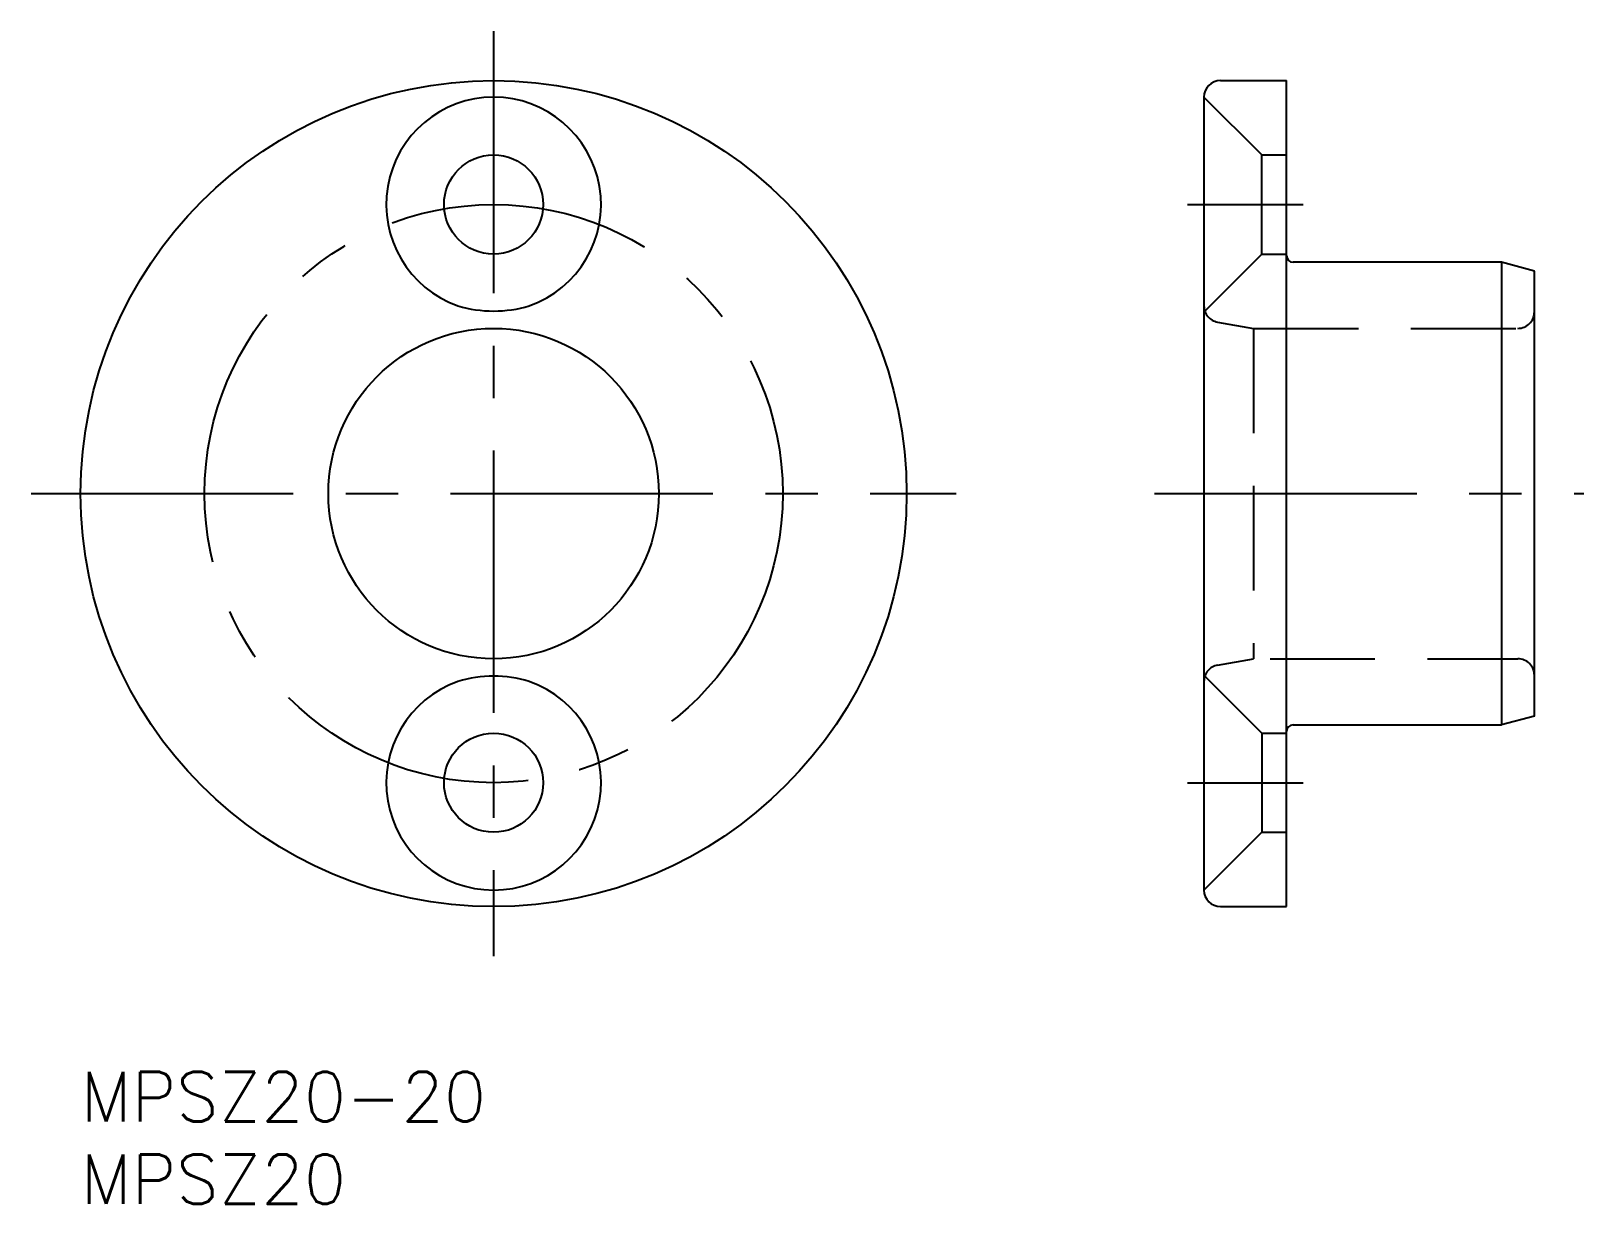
# Model space of a CAD drawing. Extents: x -3 to 91, y -8 to 63.
import ezdxf

# ---------------------------------------------------------------- set-up
doc = ezdxf.new("R2010")
doc.units = 0
doc.header["$LTSCALE"] = 0.5
doc.linetypes.add('CENTER', pattern=[50.8, 31.75, -6.35, 6.35, -6.35])
doc.linetypes.add('DASHED', pattern=[19.05, 12.7, -6.35])
for name, color, linetype in [('MSM_CENTER', 1, 'CENTER'), ('MSM_CONTINUOUS', 7, 'CONTINUOUS'), ('MSM_DASHED', 4, 'DASHED'), ('MSM_PART_NUMBER', 7, 'CONTINUOUS')]:
    doc.layers.add(name, color=color, linetype=linetype)
doc.styles.get("Standard").update_dxf_attribs({"font": 'txt.shx', "height": 3, "bigfont": 'bigfont.shx'})

# ---------------------------------------------------------------- blocks, each defined once
blk = doc.blocks.new('*U3')
at = {"layer": 'MSM_PART_NUMBER'}
blk.add_text('MPSZ20-20', height=3, dxfattribs=at).set_placement((0, -3))
blk = doc.blocks.new('*U4')
at = {"layer": 'MSM_PART_NUMBER'}
blk.add_text('MPSZ20', height=3, dxfattribs=at).set_placement((0, -8))

msp = doc.modelspace()

# ---------------------------------------------------------------- linework, layer by layer
at = {"layer": 'MSM_CENTER'}
for p, q in [((25, 63), (25, 7)), ((67, 52.5), (74, 52.5)), ((-3, 35), (53, 35)), ((65, 35), (91, 35)), ((67, 17.5), (74, 17.5))]:
    msp.add_line(p, q, dxfattribs=at)
msp.add_circle((25, 35), 17.5, dxfattribs=at)
at = {"layer": 'MSM_CONTINUOUS'}
for p, q in [((69, 60), (73, 60)), ((73, 10), (73, 60)), ((68, 59), (68, 11)), ((86, 49), (73.4, 49)), ((86, 49), (86, 21)), ((88, 48.464), (86, 49)), ((88, 21.536), (88, 48.464)), ((73.4, 21), (86, 21)), ((88, 21.536), (86, 21)), ((69, 10), (73, 10))]:
    msp.add_line(p, q, dxfattribs=at)
for centre, radius in [((25, 35), 25), ((25, 52.5), 3), ((25, 35), 10), ((25, 17.5), 3)]:
    msp.add_circle(centre, radius, dxfattribs=at)
for centre, radius, start, end in [((69, 59), 1, 90, 180), ((25, 52.5), 6.5, 289.37419, 250.62581), ((73.4, 49.4), 0.4, 180, 270), ((25, 53.552), 7.501, 253.29273, 286.70727), ((25, 17.5), 6.5, 109.37419, 70.62581), ((25, 16.448), 7.501, 73.29273, 106.70727), ((73.4, 20.6), 0.4, 90, 180), ((69, 11), 1, 180, 270)]:
    msp.add_arc(centre, radius, start, end, dxfattribs=at)
at = {"layer": 'MSM_DASHED'}
for p, q in [((68, 59), (71.5, 55.5)), ((71.5, 49.5), (71.5, 55.5)), ((71.5, 55.5), (73, 55.5)), ((68.052, 46.051), (71.5, 49.5)), ((71.5, 49.5), (73, 49.5)), ((68.826, 45.383), (71, 45)), ((71, 45), (71, 25)), ((71, 45), (87, 45)), ((68.826, 24.617), (71, 25)), ((72, 25), (87, 25)), ((68.052, 23.949), (71.5, 20.5)), ((71.5, 20.5), (71.5, 14.5)), ((71.5, 20.5), (73, 20.5)), ((68, 11), (71.5, 14.5)), ((71.5, 14.5), (73, 14.5))]:
    msp.add_line(p, q, dxfattribs=at)
for centre, start, end in [((69, 46.368), 180, 260), ((87, 46), 270, 0), ((69, 23.632), 100, 180), ((87, 24), 0, 90)]:
    msp.add_arc(centre, 1, start, end, dxfattribs=at)

# ---------------------------------------------------------------- block references
at = {"layer": 'MSM_CONTINUOUS'}
for name in ['*U3', '*U4']:
    msp.add_blockref(name, (0, 0), dxfattribs=at)

doc.saveas('drawing.dxf')
